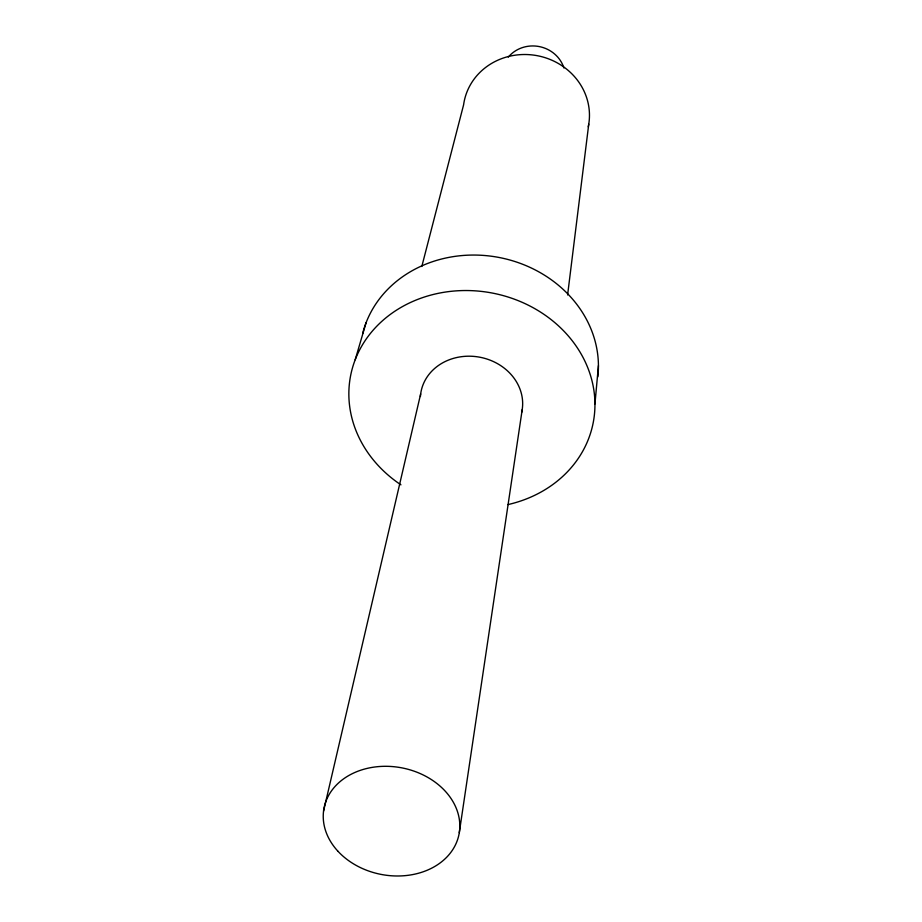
<?xml version="1.0" encoding="UTF-8"?>
<svg xmlns="http://www.w3.org/2000/svg" width="922" height="922" viewBox="0 0 922 922"><rect width="100%" height="100%" fill="white"/><g stroke="black" fill="none" stroke-linecap="round" stroke-linejoin="round"><path stroke-width="1.38" d="M594.944 403.94L598.436 365.642M567.606 294.948L588.755 124.124M459.283 832.704L522.186 409.771M323.564 811.06L420.663 393.913M421.803 266.504L463.593 104.866A63.33 59.1 10.8 0 1 536.443 55.539A63.33 59.1 10.8 0 1 588.236 126.879M355.201 359.73L366.057 322.804M508.31 57.106A31.855 29.977 10.8 0 1 539.255 46.573A31.855 29.977 10.8 0 1 563.918 67.986M400.943 484.834A123.56 108.116 10.8 0 1 389.245 315.209A123.56 108.116 10.8 0 1 578.866 350.21A123.56 108.116 10.8 0 1 507.953 504.588M362.657 333.499A119.779 105.73 10.8 0 1 498.122 257.296A119.779 105.73 10.8 0 1 597.825 376.856M420.409 396.506A51.39 44.959 10.8 0 1 477.976 356.895A51.39 44.959 10.8 0 1 521.691 412.33M337.625 850.902A68.747 54.271 10.8 0 0 454.788 846.177A68.747 54.271 10.8 0 0 382.181 766.366A68.747 54.271 10.8 0 0 337.625 850.902"/></g></svg>
